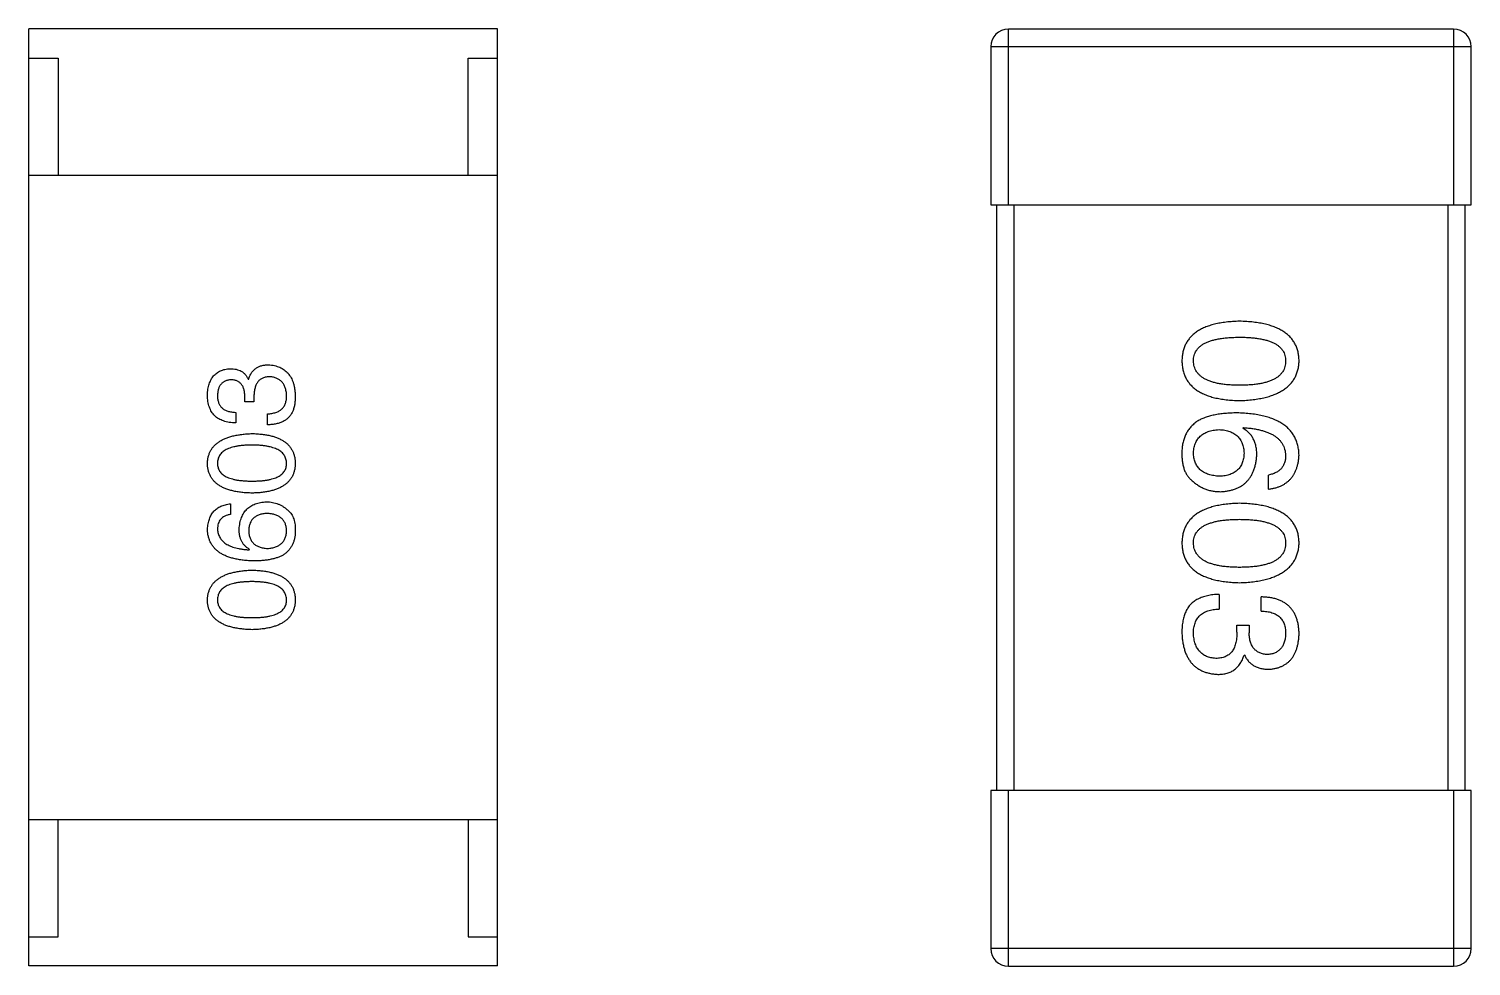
# Model space of a CAD drawing. Header units: millimetres. Extents: x 573 to 698, y 194 to 280.
# Drawn here: x 636.511 to 638.973, y 246.806 to 248.406 of the extents above; entities that cross this region are included whole.
import ezdxf

# ---------------------------------------------------------------- set-up
doc = ezdxf.new("R2010")
doc.units = ezdxf.units.MM
doc.header["$LTSCALE"] = 30.734
doc.layers.get('0').update_dxf_attribs({"linetype": 'CONTINUOUS'})

msp = doc.modelspace()

# ---------------------------------------------------------------- linework, layer by layer
at = {"color": 7, "linetype": 'Continuous'}
for p, q in [((636.5109, 246.8059), (636.5109, 248.4059)), ((637.3109, 248.4059), (636.5109, 248.4059)), ((637.3109, 246.8059), (637.3109, 248.4059)), ((638.183, 248.1056), (638.183, 248.4056)), ((638.943, 248.4056), (638.183, 248.4056)), ((638.943, 248.4056), (638.943, 248.1056)), ((636.5109, 248.3559), (636.5609, 248.3559)), ((636.5609, 248.3559), (636.5609, 248.1559)), ((637.2609, 248.1559), (637.2609, 248.3559)), ((637.2609, 248.3559), (637.3109, 248.3559)), ((638.153, 248.3756), (638.153, 248.1056)), ((638.153, 248.3756), (638.973, 248.3756)), ((638.973, 248.1056), (638.973, 248.3756)), ((636.5109, 248.1559), (637.3109, 248.1559)), ((638.153, 248.1056), (638.973, 248.1056)), ((638.163, 248.1056), (638.163, 247.1056)), ((638.193, 247.1056), (638.193, 248.1056)), ((638.933, 248.1056), (638.933, 247.1056)), ((638.963, 247.1056), (638.963, 248.1056)), ((636.8854, 247.8077), (636.8862, 247.8077)), ((636.8796, 247.7692), (636.8796, 247.779)), ((636.8952, 247.7692), (636.8796, 247.7692)), ((636.8952, 247.7782), (636.8952, 247.7692)), ((636.8641, 247.7511), (636.8641, 247.7331)), ((636.9182, 247.7298), (636.9182, 247.7487)), ((638.5831, 247.7239), (638.5842, 247.725)), ((638.6268, 247.6201), (638.6268, 247.6441)), ((636.855, 247.595), (636.855, 247.577)), ((636.887, 247.5164), (636.8878, 247.5172)), ((638.5426, 247.4404), (638.5426, 247.4152)), ((638.6148, 247.4119), (638.6148, 247.436)), ((638.5732, 247.3759), (638.5732, 247.3879)), ((638.5732, 247.3879), (638.594, 247.3879)), ((638.594, 247.3879), (638.594, 247.3748)), ((638.5863, 247.3365), (638.5853, 247.3365)), ((638.153, 247.1056), (638.153, 246.8356)), ((638.973, 247.1056), (638.153, 247.1056)), ((638.183, 246.8056), (638.183, 247.1056)), ((638.943, 247.1056), (638.943, 246.8056)), ((638.973, 246.8356), (638.973, 247.1056)), ((636.5109, 247.0559), (637.3109, 247.0559)), ((636.5609, 246.8559), (636.5609, 247.0559)), ((637.2609, 247.0559), (637.2609, 246.8559)), ((636.5109, 246.8559), (636.5609, 246.8559)), ((637.2609, 246.8559), (637.3109, 246.8559)), ((638.973, 246.8356), (638.153, 246.8356)), ((637.3109, 246.8059), (636.5109, 246.8059)), ((638.183, 246.8056), (638.943, 246.8056))]:
    msp.add_line(p, q, dxfattribs=at)
for centre, start, end in [((638.183, 248.3756), 90, 180), ((638.943, 248.3756), 0, 90), ((638.183, 246.8356), 180, 270), ((638.943, 246.8356), 270, 0)]:
    msp.add_arc(centre, 0.03, start, end, dxfattribs=at)
for points, knots in [([(638.5776, 247.9067), (638.5737, 247.9065), (638.566, 247.9063), (638.555, 247.9052), (638.5447, 247.9038), (638.5351, 247.9017), (638.5263, 247.8993), (638.5183, 247.8963), (638.5109, 247.8928), (638.5044, 247.8888), (638.4985, 247.8843), (638.4935, 247.8793), (638.4892, 247.8738), (638.4856, 247.8678), (638.4829, 247.8612), (638.4809, 247.8542), (638.4796, 247.8467), (638.4794, 247.8415), (638.4792, 247.8389)], [0, 0, 0, 0, 0.087693, 0.170223, 0.247496, 0.319826, 0.387768, 0.451403, 0.511459, 0.568358, 0.622671, 0.675251, 0.726739, 0.778422, 0.830759, 0.884394, 0.940865, 1, 1, 1, 1]), ([(638.6792, 247.8389), (638.6791, 247.8415), (638.6789, 247.8467), (638.6776, 247.8542), (638.6755, 247.8612), (638.6726, 247.8678), (638.669, 247.8738), (638.6645, 247.8793), (638.6593, 247.8843), (638.6532, 247.8888), (638.6465, 247.8928), (638.6389, 247.8963), (638.6306, 247.8993), (638.6215, 247.9017), (638.6116, 247.9038), (638.601, 247.9052), (638.5895, 247.9063), (638.5817, 247.9065), (638.5776, 247.9067)], [0, 0, 0, 0, 0.057911, 0.113262, 0.165956, 0.217443, 0.268511, 0.319665, 0.372, 0.426129, 0.483365, 0.543779, 0.607756, 0.676562, 0.749704, 0.827713, 0.911177, 1, 1, 1, 1]), ([(638.4989, 247.8389), (638.499, 247.8405), (638.4991, 247.8437), (638.5, 247.8484), (638.5015, 247.8527), (638.5038, 247.8567), (638.5066, 247.8603), (638.51, 247.8637), (638.514, 247.8667), (638.5187, 247.8694), (638.5239, 247.8717), (638.5298, 247.8738), (638.5363, 247.8755), (638.5433, 247.8769), (638.551, 247.878), (638.5593, 247.8787), (638.5683, 247.8793), (638.5744, 247.8793), (638.5776, 247.8793)], [0, 0, 0, 0, 0.049766, 0.097012, 0.143225, 0.188786, 0.235079, 0.282962, 0.333687, 0.387747, 0.445963, 0.508657, 0.576545, 0.649868, 0.72822, 0.812712, 0.903543, 1, 1, 1, 1]), ([(638.5776, 247.8793), (638.5808, 247.8793), (638.5869, 247.8793), (638.5959, 247.8788), (638.6042, 247.878), (638.6119, 247.8769), (638.6189, 247.8754), (638.6254, 247.8738), (638.6313, 247.8717), (638.6365, 247.8694), (638.6412, 247.8667), (638.6452, 247.8637), (638.6486, 247.8603), (638.6515, 247.8567), (638.6537, 247.8527), (638.6552, 247.8484), (638.6561, 247.8437), (638.6562, 247.8405), (638.6563, 247.8389)], [0, 0, 0, 0, 0.096452, 0.187278, 0.271765, 0.350519, 0.423437, 0.491321, 0.554011, 0.612224, 0.666281, 0.717003, 0.764884, 0.811423, 0.856783, 0.902993, 0.950236, 1, 1, 1, 1]), ([(638.4792, 247.8389), (638.4794, 247.8362), (638.4796, 247.8311), (638.4809, 247.8236), (638.4829, 247.8166), (638.4856, 247.81), (638.4892, 247.804), (638.4935, 247.7985), (638.4986, 247.7935), (638.5044, 247.789), (638.511, 247.785), (638.5183, 247.7815), (638.5263, 247.7785), (638.5351, 247.776), (638.5447, 247.774), (638.555, 247.7726), (638.566, 247.7715), (638.5737, 247.7713), (638.5776, 247.7711)], [0, 0, 0, 0, 0.059134, 0.115603, 0.169236, 0.221572, 0.273254, 0.32474, 0.377319, 0.431815, 0.488555, 0.548609, 0.612242, 0.680182, 0.75251, 0.829782, 0.91231, 1, 1, 1, 1]), ([(638.5776, 247.7974), (638.5745, 247.7974), (638.5684, 247.7975), (638.5596, 247.7979), (638.5514, 247.7987), (638.5438, 247.7999), (638.5367, 247.8013), (638.5303, 247.8031), (638.5244, 247.8052), (638.5192, 247.8076), (638.5145, 247.8104), (638.5105, 247.8135), (638.507, 247.8169), (638.5042, 247.8207), (638.5019, 247.8248), (638.5002, 247.8292), (638.4992, 247.8339), (638.499, 247.8372), (638.4989, 247.8389)], [0, 0, 0, 0, 0.094834, 0.184067, 0.267029, 0.344713, 0.417334, 0.484367, 0.546941, 0.604717, 0.65953, 0.710539, 0.759381, 0.806382, 0.853027, 0.900623, 0.949121, 1, 1, 1, 1]), ([(638.5776, 247.7711), (638.5816, 247.7713), (638.5894, 247.7717), (638.6007, 247.7728), (638.6113, 247.7744), (638.6211, 247.7764), (638.6301, 247.779), (638.6384, 247.782), (638.6459, 247.7855), (638.6527, 247.7895), (638.6587, 247.794), (638.664, 247.799), (638.6685, 247.8045), (638.6722, 247.8104), (638.6751, 247.8169), (638.6773, 247.8238), (638.6788, 247.8312), (638.6791, 247.8363), (638.6792, 247.8389)], [0, 0, 0, 0, 0.088475, 0.171606, 0.249595, 0.322626, 0.391327, 0.455765, 0.516374, 0.573675, 0.628522, 0.681161, 0.732559, 0.783563, 0.83504, 0.887639, 0.942585, 1, 1, 1, 1]), ([(638.6563, 247.8389), (638.6562, 247.8372), (638.6561, 247.8339), (638.6552, 247.8292), (638.6537, 247.8248), (638.6515, 247.8206), (638.6486, 247.8169), (638.6453, 247.8134), (638.6412, 247.8104), (638.6366, 247.8076), (638.6313, 247.8052), (638.6254, 247.8031), (638.619, 247.8013), (638.6119, 247.7999), (638.6042, 247.7987), (638.5959, 247.7979), (638.5869, 247.7975), (638.5808, 247.7974), (638.5776, 247.7974)], [0, 0, 0, 0, 0.050604, 0.098688, 0.145699, 0.191791, 0.238625, 0.286717, 0.337546, 0.391814, 0.449755, 0.512106, 0.579685, 0.652048, 0.730262, 0.814146, 0.904281, 1, 1, 1, 1]), ([(636.8157, 247.7807), (636.8158, 247.7824), (636.816, 247.7857), (636.8166, 247.7906), (636.8175, 247.7952), (636.8187, 247.7994), (636.8201, 247.8033), (636.8218, 247.807), (636.8238, 247.8103), (636.8261, 247.8133), (636.8286, 247.816), (636.8315, 247.8183), (636.8346, 247.8203), (636.838, 247.8221), (636.8417, 247.8235), (636.8456, 247.8246), (636.8498, 247.8254), (636.8527, 247.8256), (636.8542, 247.8257)], [0, 0, 0, 0, 0.077845, 0.151584, 0.221397, 0.287366, 0.350104, 0.410398, 0.467998, 0.524388, 0.579979, 0.635152, 0.690917, 0.747936, 0.806661, 0.867861, 0.932479, 1, 1, 1, 1]), ([(636.8542, 247.8257), (636.8561, 247.8257), (636.8596, 247.8256), (636.8647, 247.8247), (636.8693, 247.8233), (636.8735, 247.8214), (636.8772, 247.8188), (636.8805, 247.8157), (636.8833, 247.8119), (636.8847, 247.8091), (636.8854, 247.8077)], [0, 0, 0, 0, 0.143686, 0.277942, 0.40333, 0.521785, 0.638573, 0.755208, 0.874773, 1, 1, 1, 1]), ([(636.8862, 247.8077), (636.8865, 247.8087), (636.8872, 247.8106), (636.8883, 247.8135), (636.8896, 247.816), (636.891, 247.8185), (636.8926, 247.8207), (636.8943, 247.8227), (636.8962, 247.8246), (636.8982, 247.8262), (636.9004, 247.8276), (636.9028, 247.8289), (636.9053, 247.8299), (636.9079, 247.8308), (636.9107, 247.8315), (636.9136, 247.8319), (636.9166, 247.8323), (636.9187, 247.8323), (636.9198, 247.8323)], [0, 0, 0, 0, 0.069445, 0.136039, 0.200011, 0.261745, 0.322328, 0.381403, 0.438864, 0.496655, 0.554398, 0.612391, 0.672266, 0.733005, 0.79604, 0.861293, 0.928785, 1, 1, 1, 1]), ([(636.9223, 247.8118), (636.9212, 247.8118), (636.919, 247.8117), (636.916, 247.8113), (636.9131, 247.8107), (636.9104, 247.8098), (636.908, 247.8086), (636.9058, 247.8071), (636.9037, 247.8054), (636.9019, 247.8034), (636.9003, 247.8012), (636.8989, 247.7987), (636.8978, 247.7959), (636.8969, 247.7928), (636.8961, 247.7895), (636.8956, 247.786), (636.8952, 247.7822), (636.8952, 247.7796), (636.8952, 247.7782)], [0, 0, 0, 0, 0.066518, 0.129194, 0.188613, 0.245254, 0.300032, 0.353805, 0.407079, 0.461108, 0.516272, 0.574141, 0.634837, 0.699275, 0.767504, 0.840272, 0.917505, 1, 1, 1, 1]), ([(636.9198, 247.8323), (636.9216, 247.8322), (636.9251, 247.8319), (636.9301, 247.831), (636.9349, 247.8298), (636.9392, 247.8281), (636.9433, 247.8261), (636.947, 247.8237), (636.9504, 247.8209), (636.9535, 247.8178), (636.9562, 247.8142), (636.9586, 247.8103), (636.9606, 247.806), (636.9623, 247.8013), (636.9637, 247.7963), (636.9647, 247.7909), (636.9654, 247.7851), (636.9656, 247.7811), (636.9657, 247.779)], [0, 0, 0, 0, 0.068236, 0.132937, 0.194125, 0.253174, 0.310181, 0.365986, 0.421096, 0.476216, 0.532352, 0.590232, 0.649824, 0.71274, 0.778406, 0.848058, 0.921922, 1, 1, 1, 1]), ([(636.9509, 247.7798), (636.9509, 247.7811), (636.9507, 247.7835), (636.9502, 247.7869), (636.9495, 247.7901), (636.9486, 247.7932), (636.9475, 247.796), (636.9462, 247.7985), (636.9447, 247.8009), (636.943, 247.803), (636.9411, 247.8049), (636.939, 247.8066), (636.9367, 247.808), (636.9342, 247.8092), (636.9315, 247.8103), (636.9286, 247.811), (636.9255, 247.8116), (636.9234, 247.8117), (636.9223, 247.8118)], [0, 0, 0, 0, 0.076694, 0.149502, 0.218019, 0.283183, 0.345589, 0.405199, 0.462852, 0.519478, 0.575313, 0.630559, 0.687006, 0.744638, 0.804006, 0.866059, 0.931486, 1, 1, 1, 1]), ([(636.8559, 247.8069), (636.855, 247.8068), (636.8532, 247.8066), (636.8507, 247.8061), (636.8483, 247.8055), (636.8461, 247.8046), (636.8441, 247.8036), (636.8423, 247.8023), (636.8405, 247.8009), (636.839, 247.7993), (636.8377, 247.7975), (636.8365, 247.7956), (636.8354, 247.7934), (636.8346, 247.791), (636.8339, 247.7885), (636.8334, 247.7858), (636.833, 247.7829), (636.833, 247.7809), (636.8329, 247.7798)], [0, 0, 0, 0, 0.067655, 0.132224, 0.194132, 0.253145, 0.309858, 0.366002, 0.421361, 0.47702, 0.532632, 0.590536, 0.65067, 0.713258, 0.779588, 0.848803, 0.921949, 1, 1, 1, 1]), ([(636.8796, 247.779), (636.8796, 247.7801), (636.8795, 247.7822), (636.8791, 247.7853), (636.8786, 247.7882), (636.8779, 247.7909), (636.877, 247.7934), (636.876, 247.7956), (636.8747, 247.7977), (636.8733, 247.7995), (636.8717, 247.8012), (636.87, 247.8026), (636.868, 247.8039), (636.8659, 247.8049), (636.8637, 247.8057), (636.8612, 247.8063), (636.8586, 247.8067), (636.8568, 247.8068), (636.8559, 247.8069)], [0, 0, 0, 0, 0.079415, 0.154091, 0.22508, 0.29186, 0.355026, 0.415127, 0.472418, 0.528511, 0.583551, 0.638361, 0.693547, 0.750023, 0.807857, 0.868401, 0.932259, 1, 1, 1, 1]), ([(636.8641, 247.7331), (636.8621, 247.7332), (636.8584, 247.7333), (636.853, 247.7339), (636.848, 247.7349), (636.8433, 247.7363), (636.8389, 247.738), (636.835, 247.7401), (636.8314, 247.7425), (636.8281, 247.7454), (636.8253, 247.7485), (636.8228, 247.7521), (636.8207, 247.7559), (636.819, 247.7602), (636.8175, 247.7648), (636.8166, 247.7698), (636.8159, 247.7751), (636.8158, 247.7788), (636.8157, 247.7807)], [0, 0, 0, 0, 0.074804, 0.144899, 0.211458, 0.274554, 0.334363, 0.392059, 0.448123, 0.503024, 0.558154, 0.613471, 0.670844, 0.729926, 0.792003, 0.857405, 0.926768, 1, 1, 1, 1]), ([(636.8329, 247.7798), (636.8329, 247.7787), (636.833, 247.7765), (636.8333, 247.7733), (636.8339, 247.7704), (636.8348, 247.7676), (636.8359, 247.7651), (636.8372, 247.7627), (636.8388, 247.7606), (636.8407, 247.7587), (636.8428, 247.757), (636.8451, 247.7555), (636.8477, 247.7542), (636.8505, 247.7532), (636.8535, 247.7523), (636.8568, 247.7518), (636.8604, 247.7513), (636.8628, 247.7512), (636.8641, 247.7511)], [0, 0, 0, 0, 0.069877, 0.136363, 0.198671, 0.257968, 0.315462, 0.370709, 0.425568, 0.479847, 0.535753, 0.592303, 0.651386, 0.713311, 0.778642, 0.84836, 0.921866, 1, 1, 1, 1]), ([(636.9182, 247.7487), (636.9195, 247.7487), (636.9221, 247.7488), (636.9258, 247.7493), (636.9292, 247.75), (636.9325, 247.7509), (636.9354, 247.752), (636.9381, 247.7534), (636.9406, 247.755), (636.9428, 247.7568), (636.9447, 247.7589), (636.9464, 247.7612), (636.9478, 247.7638), (636.9489, 247.7666), (636.9499, 247.7695), (636.9505, 247.7728), (636.9509, 247.7762), (636.9509, 247.7786), (636.9509, 247.7798)], [0, 0, 0, 0, 0.07723, 0.149593, 0.217944, 0.282232, 0.34411, 0.402297, 0.458791, 0.513966, 0.568538, 0.623291, 0.679957, 0.737243, 0.798142, 0.86118, 0.928728, 1, 1, 1, 1]), ([(636.9657, 247.779), (636.9657, 247.7776), (636.9656, 247.7749), (636.9654, 247.7709), (636.965, 247.7672), (636.9645, 247.7637), (636.9638, 247.7604), (636.963, 247.7574), (636.962, 247.7546), (636.9612, 247.7528), (636.9608, 247.752)], [0, 0, 0, 0, 0.15115, 0.29371, 0.429149, 0.55661, 0.677302, 0.791017, 0.898045, 1, 1, 1, 1]), ([(636.9608, 247.752), (636.9604, 247.7511), (636.9595, 247.7494), (636.958, 247.747), (636.9563, 247.7447), (636.9545, 247.7426), (636.9524, 247.7406), (636.9502, 247.7388), (636.9478, 247.7372), (636.9452, 247.7357), (636.9424, 247.7344), (636.9395, 247.7333), (636.9364, 247.7323), (636.9331, 247.7315), (636.9296, 247.7308), (636.9259, 247.7303), (636.9221, 247.73), (636.9195, 247.7299), (636.9182, 247.7298)], [0, 0, 0, 0, 0.056906, 0.113264, 0.168825, 0.223843, 0.279195, 0.335267, 0.392098, 0.450414, 0.51054, 0.572219, 0.636652, 0.703156, 0.773102, 0.845505, 0.921063, 1, 1, 1, 1]), ([(638.5732, 247.7501), (638.5697, 247.7501), (638.5628, 247.75), (638.5528, 247.7493), (638.5434, 247.7483), (638.5346, 247.7467), (638.5264, 247.7447), (638.5188, 247.7423), (638.5118, 247.7394), (638.5076, 247.7371), (638.5055, 247.7359)], [0, 0, 0, 0, 0.151498, 0.29521, 0.430242, 0.557137, 0.677306, 0.790845, 0.898111, 1, 1, 1, 1]), ([(638.6792, 247.678), (638.6791, 247.6808), (638.6787, 247.6863), (638.6773, 247.6944), (638.675, 247.7018), (638.6719, 247.7088), (638.6681, 247.7152), (638.6634, 247.7211), (638.6579, 247.7264), (638.6516, 247.7312), (638.6446, 247.7354), (638.6367, 247.7391), (638.6281, 247.7423), (638.6186, 247.7449), (638.6084, 247.7471), (638.5974, 247.7486), (638.5856, 247.7498), (638.5774, 247.75), (638.5732, 247.7501)], [0, 0, 0, 0, 0.058957, 0.115262, 0.16907, 0.221312, 0.273147, 0.324961, 0.377649, 0.432026, 0.488925, 0.549039, 0.612912, 0.680653, 0.753056, 0.830314, 0.912483, 1, 1, 1, 1]), ([(636.8157, 247.6641), (636.8158, 247.666), (636.8161, 247.6699), (636.8171, 247.6754), (636.8188, 247.6806), (636.821, 247.6854), (636.8238, 247.6899), (636.8271, 247.694), (636.8311, 247.6977), (636.8356, 247.7011), (636.8407, 247.7041), (636.8463, 247.7067), (636.8525, 247.709), (636.8593, 247.7109), (636.8667, 247.7124), (636.8746, 247.7137), (636.8831, 247.7145), (636.8889, 247.7148), (636.8919, 247.7149)], [0, 0, 0, 0, 0.057415, 0.112361, 0.16496, 0.216437, 0.267441, 0.318839, 0.371478, 0.426325, 0.483626, 0.544235, 0.608673, 0.677374, 0.750405, 0.828394, 0.911525, 1, 1, 1, 1]), ([(636.8919, 247.7149), (636.8949, 247.7148), (636.9006, 247.7146), (636.9089, 247.7138), (636.9166, 247.7127), (636.9238, 247.7112), (636.9304, 247.7094), (636.9364, 247.7071), (636.9419, 247.7045), (636.9468, 247.7015), (636.9512, 247.6981), (636.955, 247.6944), (636.9582, 247.6902), (636.9609, 247.6857), (636.963, 247.6808), (636.9645, 247.6756), (636.9654, 247.67), (636.9656, 247.6661), (636.9657, 247.6641)], [0, 0, 0, 0, 0.08769, 0.170218, 0.24749, 0.319818, 0.387758, 0.451391, 0.511445, 0.568185, 0.622681, 0.67526, 0.726746, 0.778428, 0.830764, 0.884397, 0.940866, 1, 1, 1, 1]), ([(638.5055, 247.7359), (638.5035, 247.7344), (638.4995, 247.7315), (638.4943, 247.7263), (638.4899, 247.7206), (638.4862, 247.7144), (638.4833, 247.7076), (638.4812, 247.7004), (638.4797, 247.6927), (638.4794, 247.6873), (638.4792, 247.6846)], [0, 0, 0, 0, 0.125033, 0.246266, 0.36603, 0.485265, 0.606781, 0.732144, 0.862551, 1, 1, 1, 1]), ([(638.4989, 247.6802), (638.499, 247.6818), (638.4991, 247.6849), (638.4998, 247.6894), (638.5007, 247.6936), (638.502, 247.6975), (638.5036, 247.7012), (638.5055, 247.7045), (638.5077, 247.7076), (638.5104, 247.7103), (638.5133, 247.7128), (638.5165, 247.7149), (638.5201, 247.7168), (638.524, 247.7184), (638.5282, 247.7196), (638.5327, 247.7206), (638.5375, 247.7214), (638.5409, 247.7216), (638.5426, 247.7217)], [0, 0, 0, 0, 0.070403, 0.137196, 0.200053, 0.260887, 0.31876, 0.37535, 0.430743, 0.485927, 0.541678, 0.598832, 0.657726, 0.719441, 0.783504, 0.851852, 0.923533, 1, 1, 1, 1]), ([(638.5426, 247.7217), (638.5443, 247.7216), (638.5476, 247.7214), (638.5523, 247.7207), (638.5567, 247.7197), (638.5608, 247.7184), (638.5646, 247.7169), (638.5681, 247.7151), (638.5713, 247.713), (638.5741, 247.7105), (638.5766, 247.7079), (638.5788, 247.7049), (638.5807, 247.7017), (638.5822, 247.6981), (638.5835, 247.6943), (638.5844, 247.6902), (638.5851, 247.6858), (638.5852, 247.6828), (638.5853, 247.6813)], [0, 0, 0, 0, 0.076072, 0.148369, 0.216753, 0.281358, 0.342792, 0.401604, 0.458929, 0.514444, 0.569818, 0.625343, 0.681554, 0.739608, 0.800134, 0.863477, 0.929547, 1, 1, 1, 1]), ([(638.6071, 247.678), (638.607, 247.6806), (638.6069, 247.6857), (638.6058, 247.6931), (638.6039, 247.6998), (638.6013, 247.7059), (638.5979, 247.7114), (638.5937, 247.7163), (638.5887, 247.7205), (638.585, 247.7228), (638.5831, 247.7239)], [0, 0, 0, 0, 0.144617, 0.279572, 0.40596, 0.526097, 0.64389, 0.760003, 0.877724, 1, 1, 1, 1]), ([(638.5842, 247.725), (638.587, 247.7248), (638.5925, 247.7244), (638.6004, 247.7234), (638.6079, 247.7221), (638.6148, 247.7205), (638.6212, 247.7186), (638.627, 247.7164), (638.6324, 247.714), (638.6372, 247.7112), (638.6414, 247.7081), (638.6452, 247.7047), (638.6484, 247.701), (638.651, 247.6969), (638.6532, 247.6927), (638.6547, 247.688), (638.6559, 247.6831), (638.6562, 247.6797), (638.6563, 247.678)], [0, 0, 0, 0, 0.089218, 0.173709, 0.252753, 0.326963, 0.397099, 0.462534, 0.524018, 0.582178, 0.637235, 0.689955, 0.741228, 0.791618, 0.841661, 0.892925, 0.945259, 1, 1, 1, 1]), ([(636.8919, 247.6952), (636.8896, 247.6952), (636.8849, 247.6952), (636.8782, 247.6948), (636.872, 247.6942), (636.8662, 247.6934), (636.8609, 247.6923), (636.8561, 247.691), (636.8517, 247.6894), (636.8477, 247.6876), (636.8442, 247.6855), (636.8412, 247.6832), (636.8386, 247.6806), (636.8365, 247.6778), (636.8349, 247.6747), (636.8337, 247.6714), (636.8331, 247.6678), (636.833, 247.6653), (636.8329, 247.6641)], [0, 0, 0, 0, 0.095719, 0.185854, 0.269738, 0.347952, 0.420315, 0.487894, 0.550245, 0.608186, 0.662454, 0.713283, 0.761375, 0.808209, 0.854301, 0.901312, 0.949396, 1, 1, 1, 1]), ([(636.9509, 247.6641), (636.9509, 247.6653), (636.9507, 247.6678), (636.9499, 247.6714), (636.9487, 247.6747), (636.947, 247.6778), (636.9449, 247.6806), (636.9423, 247.6831), (636.9392, 247.6855), (636.9357, 247.6876), (636.9318, 247.6894), (636.9274, 247.6909), (636.9226, 247.6923), (636.9173, 247.6934), (636.9116, 247.6942), (636.9054, 247.6948), (636.8988, 247.6952), (636.8943, 247.6952), (636.8919, 247.6952)], [0, 0, 0, 0, 0.050879, 0.099377, 0.146973, 0.193618, 0.240619, 0.289461, 0.34047, 0.395283, 0.453059, 0.515633, 0.582666, 0.655287, 0.732971, 0.815933, 0.905166, 1, 1, 1, 1]), ([(636.8919, 247.6133), (636.8889, 247.6134), (636.883, 247.6136), (636.8744, 247.6143), (636.8664, 247.6154), (636.859, 247.6169), (636.8522, 247.6188), (636.846, 247.6211), (636.8403, 247.6236), (636.8352, 247.6267), (636.8307, 247.63), (636.8268, 247.6338), (636.8234, 247.6379), (636.8207, 247.6424), (636.8185, 247.6473), (636.8169, 247.6526), (636.816, 247.6582), (636.8158, 247.6621), (636.8157, 247.6641)], [0, 0, 0, 0, 0.088823, 0.172287, 0.250296, 0.323438, 0.392244, 0.456221, 0.516635, 0.573871, 0.628, 0.680335, 0.731489, 0.782557, 0.834044, 0.886738, 0.942089, 1, 1, 1, 1]), ([(636.8329, 247.6641), (636.833, 247.6629), (636.8331, 247.6605), (636.8337, 247.657), (636.8349, 247.6537), (636.8365, 247.6507), (636.8386, 247.648), (636.8412, 247.6455), (636.8442, 247.6432), (636.8477, 247.6412), (636.8517, 247.6394), (636.8561, 247.6379), (636.8609, 247.6367), (636.8662, 247.6355), (636.872, 247.6348), (636.8782, 247.6342), (636.8849, 247.6338), (636.8896, 247.6338), (636.8919, 247.6338)], [0, 0, 0, 0, 0.049764, 0.097007, 0.143217, 0.188577, 0.235116, 0.282997, 0.333719, 0.387776, 0.445989, 0.508679, 0.576563, 0.649481, 0.728235, 0.812722, 0.903548, 1, 1, 1, 1]), ([(636.8919, 247.6338), (636.8943, 247.6338), (636.8989, 247.6338), (636.9056, 247.6342), (636.9119, 247.6347), (636.9176, 247.6355), (636.9229, 247.6367), (636.9278, 247.6379), (636.9322, 247.6394), (636.9361, 247.6412), (636.9396, 247.6432), (636.9427, 247.6455), (636.9452, 247.648), (636.9473, 247.6508), (636.949, 247.6537), (636.9501, 247.657), (636.9508, 247.6605), (636.9509, 247.6629), (636.9509, 247.6641)], [0, 0, 0, 0, 0.096457, 0.187288, 0.27178, 0.350132, 0.423455, 0.491343, 0.554037, 0.612253, 0.666313, 0.717038, 0.764921, 0.811214, 0.856775, 0.902988, 0.950234, 1, 1, 1, 1]), ([(636.9657, 247.6641), (636.9656, 247.6621), (636.9654, 247.6582), (636.9645, 247.6526), (636.963, 247.6473), (636.9609, 247.6424), (636.9582, 247.6379), (636.955, 247.6338), (636.9512, 247.63), (636.9468, 247.6267), (636.9419, 247.6236), (636.9364, 247.6211), (636.9304, 247.6188), (636.9238, 247.6169), (636.9166, 247.6154), (636.9089, 247.6143), (636.9006, 247.6136), (636.8949, 247.6134), (636.8919, 247.6133)], [0, 0, 0, 0, 0.059135, 0.115606, 0.169241, 0.221578, 0.273261, 0.324749, 0.377329, 0.431642, 0.488541, 0.548597, 0.612232, 0.680174, 0.752504, 0.829777, 0.912307, 1, 1, 1, 1]), ([(638.4792, 247.6846), (638.4792, 247.6817), (638.4791, 247.6763), (638.4797, 247.6685), (638.4809, 247.6614), (638.4826, 247.6549), (638.485, 247.649), (638.4879, 247.6438), (638.4914, 247.6391), (638.4942, 247.6366), (638.4956, 247.6354)], [0, 0, 0, 0, 0.156782, 0.301945, 0.436395, 0.561474, 0.678489, 0.78853, 0.894967, 1, 1, 1, 1]), ([(638.5437, 247.6419), (638.542, 247.642), (638.5386, 247.6423), (638.5338, 247.643), (638.5292, 247.6439), (638.525, 247.6451), (638.5211, 247.6465), (638.5175, 247.6483), (638.5142, 247.6502), (638.5112, 247.6525), (638.5085, 247.6551), (638.5062, 247.6579), (638.5042, 247.6609), (638.5024, 247.6643), (638.5011, 247.6679), (638.5, 247.6717), (638.4993, 247.6759), (638.499, 247.6787), (638.4989, 247.6802)], [0, 0, 0, 0, 0.078863, 0.153308, 0.223539, 0.289857, 0.35341, 0.413572, 0.471721, 0.528235, 0.584279, 0.638781, 0.69466, 0.751251, 0.809198, 0.869697, 0.933318, 1, 1, 1, 1]), ([(638.5853, 247.6813), (638.5852, 247.6798), (638.5851, 247.6768), (638.5844, 247.6726), (638.5836, 247.6686), (638.5823, 247.6649), (638.5808, 247.6615), (638.579, 247.6583), (638.5768, 247.6554), (638.5744, 247.6528), (638.5716, 247.6505), (638.5685, 247.6484), (638.5651, 247.6466), (638.5614, 247.6451), (638.5574, 247.6439), (638.5531, 247.6429), (638.5485, 247.6423), (638.5454, 247.642), (638.5437, 247.6419)], [0, 0, 0, 0, 0.069884, 0.136529, 0.199638, 0.259844, 0.317774, 0.374356, 0.430026, 0.485148, 0.5409, 0.597889, 0.657472, 0.718614, 0.783613, 0.85129, 0.923712, 1, 1, 1, 1]), ([(638.5448, 247.6157), (638.5472, 247.6158), (638.5517, 247.6161), (638.5584, 247.6171), (638.5646, 247.6185), (638.5704, 247.6203), (638.5758, 247.6226), (638.5807, 247.6254), (638.5853, 247.6286), (638.5894, 247.6323), (638.5931, 247.6365), (638.5964, 247.641), (638.5992, 247.6461), (638.6017, 247.6516), (638.6037, 247.6576), (638.6053, 247.664), (638.6065, 247.6708), (638.6069, 247.6756), (638.6071, 247.678)], [0, 0, 0, 0, 0.071527, 0.139094, 0.20346, 0.264939, 0.323904, 0.381383, 0.437591, 0.493343, 0.549401, 0.606085, 0.664838, 0.725424, 0.788712, 0.855452, 0.925772, 1, 1, 1, 1]), ([(638.6563, 247.678), (638.6562, 247.6757), (638.6561, 247.6714), (638.6546, 247.6653), (638.6523, 247.6599), (638.6491, 247.6552), (638.6448, 247.6512), (638.6396, 247.6481), (638.6335, 247.6456), (638.6291, 247.6446), (638.6268, 247.6441)], [0, 0, 0, 0, 0.136586, 0.261496, 0.378089, 0.490612, 0.605522, 0.725767, 0.8561, 1, 1, 1, 1]), ([(638.6268, 247.6201), (638.6288, 247.6203), (638.6327, 247.6208), (638.6383, 247.6221), (638.6436, 247.6236), (638.6485, 247.6256), (638.6531, 247.628), (638.6572, 247.6307), (638.6611, 247.6338), (638.6646, 247.6372), (638.6677, 247.6411), (638.6704, 247.6452), (638.6728, 247.6498), (638.6748, 247.6548), (638.6765, 247.66), (638.6778, 247.6657), (638.6787, 247.6717), (638.6791, 247.6759), (638.6792, 247.678)], [0, 0, 0, 0, 0.06947, 0.136096, 0.199592, 0.260665, 0.319672, 0.377156, 0.433415, 0.489984, 0.546535, 0.604276, 0.663499, 0.725182, 0.788953, 0.855683, 0.926216, 1, 1, 1, 1]), ([(638.4956, 247.6354), (638.4974, 247.6338), (638.5008, 247.6307), (638.5064, 247.6267), (638.5122, 247.6233), (638.5183, 247.6205), (638.5246, 247.6183), (638.5311, 247.6168), (638.5379, 247.6159), (638.5425, 247.6158), (638.5448, 247.6157)], [0, 0, 0, 0, 0.129393, 0.255335, 0.378531, 0.500878, 0.622934, 0.746191, 0.87096, 1, 1, 1, 1]), ([(636.8157, 247.5516), (636.8158, 247.5532), (636.8161, 247.5563), (636.8168, 247.5608), (636.8178, 247.5651), (636.819, 247.569), (636.8205, 247.5727), (636.8223, 247.5762), (636.8244, 247.5793), (636.8267, 247.5822), (636.8293, 247.5848), (636.8322, 247.5871), (636.8353, 247.5891), (636.8388, 247.5909), (636.8424, 247.5924), (636.8464, 247.5935), (636.8506, 247.5945), (636.8536, 247.5949), (636.855, 247.595)], [0, 0, 0, 0, 0.073784, 0.144317, 0.211047, 0.274818, 0.336501, 0.395724, 0.453465, 0.510016, 0.566585, 0.622844, 0.680328, 0.739335, 0.800408, 0.863904, 0.93053, 1, 1, 1, 1]), ([(636.8698, 247.5516), (636.87, 247.5534), (636.8703, 247.557), (636.8712, 247.5621), (636.8723, 247.5669), (636.8739, 247.5714), (636.8757, 247.5755), (636.8778, 247.5793), (636.8803, 247.5828), (636.8831, 247.5859), (636.8861, 247.5887), (636.8896, 247.591), (636.8933, 247.5932), (636.8973, 247.5949), (636.9017, 247.5962), (636.9064, 247.5973), (636.9113, 247.5981), (636.9148, 247.5982), (636.9165, 247.5983)], [0, 0, 0, 0, 0.074228, 0.144548, 0.211288, 0.274576, 0.335162, 0.393915, 0.450599, 0.506657, 0.562409, 0.618617, 0.676096, 0.735061, 0.79654, 0.860906, 0.928473, 1, 1, 1, 1]), ([(636.9165, 247.5983), (636.9183, 247.5983), (636.9217, 247.5982), (636.9268, 247.5975), (636.9317, 247.5963), (636.9364, 247.5947), (636.941, 247.5926), (636.9453, 247.5901), (636.9495, 247.5871), (636.9521, 247.5847), (636.9534, 247.5836)], [0, 0, 0, 0, 0.12904, 0.253809, 0.377066, 0.499122, 0.621469, 0.744665, 0.870607, 1, 1, 1, 1]), ([(638.5776, 247.5958), (638.5737, 247.5957), (638.566, 247.5954), (638.555, 247.5944), (638.5447, 247.5929), (638.5351, 247.5909), (638.5263, 247.5884), (638.5183, 247.5854), (638.5109, 247.5819), (638.5044, 247.5779), (638.4985, 247.5735), (638.4935, 247.5684), (638.4892, 247.5629), (638.4856, 247.5569), (638.4829, 247.5504), (638.4809, 247.5434), (638.4796, 247.5359), (638.4794, 247.5307), (638.4792, 247.528)], [0, 0, 0, 0, 0.087693, 0.170223, 0.247496, 0.319826, 0.387768, 0.451403, 0.511459, 0.568358, 0.622671, 0.675251, 0.726739, 0.778422, 0.830759, 0.884394, 0.940865, 1, 1, 1, 1]), ([(638.6792, 247.528), (638.6791, 247.5307), (638.6789, 247.5359), (638.6776, 247.5434), (638.6755, 247.5504), (638.6726, 247.5569), (638.669, 247.5629), (638.6645, 247.5684), (638.6593, 247.5735), (638.6532, 247.5779), (638.6465, 247.5819), (638.6389, 247.5854), (638.6306, 247.5884), (638.6215, 247.5909), (638.6116, 247.5929), (638.601, 247.5944), (638.5895, 247.5954), (638.5817, 247.5957), (638.5776, 247.5958)], [0, 0, 0, 0, 0.057911, 0.113262, 0.165956, 0.217443, 0.268511, 0.319665, 0.372, 0.426129, 0.483365, 0.543779, 0.607756, 0.676562, 0.749704, 0.827713, 0.911177, 1, 1, 1, 1]), ([(636.855, 247.577), (636.8533, 247.5766), (636.85, 247.5759), (636.8454, 247.5741), (636.8415, 247.5717), (636.8383, 247.5687), (636.8359, 247.5652), (636.8342, 247.5611), (636.8331, 247.5565), (636.833, 247.5533), (636.8329, 247.5516)], [0, 0, 0, 0, 0.1439, 0.274233, 0.394478, 0.509388, 0.621911, 0.738504, 0.863414, 1, 1, 1, 1]), ([(636.9173, 247.5787), (636.9161, 247.5786), (636.9137, 247.5784), (636.9103, 247.5779), (636.9071, 247.5771), (636.9041, 247.5763), (636.9013, 247.5751), (636.8987, 247.5738), (636.8964, 247.5722), (636.8944, 247.5705), (636.8925, 247.5685), (636.8909, 247.5664), (636.8895, 247.564), (636.8884, 247.5614), (636.8875, 247.5586), (636.8868, 247.5557), (636.8863, 247.5525), (636.8862, 247.5503), (636.8862, 247.5491)], [0, 0, 0, 0, 0.076288, 0.14871, 0.216387, 0.281386, 0.342528, 0.402111, 0.4591, 0.514852, 0.569974, 0.625644, 0.682226, 0.740156, 0.800362, 0.863471, 0.930116, 1, 1, 1, 1]), ([(636.9509, 247.55), (636.9509, 247.5511), (636.9507, 247.5532), (636.9501, 247.5563), (636.9493, 247.5592), (636.9483, 247.5619), (636.947, 247.5644), (636.9455, 247.5667), (636.9437, 247.5688), (636.9417, 247.5707), (636.9395, 247.5724), (636.937, 247.5739), (636.9343, 247.5752), (636.9314, 247.5763), (636.9282, 247.5772), (636.9248, 247.5779), (636.9212, 247.5784), (636.9186, 247.5786), (636.9173, 247.5787)], [0, 0, 0, 0, 0.066682, 0.130303, 0.190802, 0.248749, 0.30534, 0.361219, 0.415721, 0.471765, 0.528279, 0.586428, 0.64659, 0.710143, 0.776461, 0.846692, 0.921137, 1, 1, 1, 1]), ([(636.9534, 247.5836), (636.9545, 247.5826), (636.9566, 247.5807), (636.9592, 247.5773), (636.9614, 247.5734), (636.9631, 247.569), (636.9645, 247.5641), (636.9653, 247.5587), (636.9658, 247.5528), (636.9657, 247.5488), (636.9657, 247.5467)], [0, 0, 0, 0, 0.105033, 0.21147, 0.321511, 0.438526, 0.563605, 0.698055, 0.843218, 1, 1, 1, 1]), ([(638.4989, 247.528), (638.499, 247.5297), (638.4991, 247.5329), (638.5, 247.5375), (638.5015, 247.5418), (638.5038, 247.5458), (638.5066, 247.5495), (638.51, 247.5528), (638.514, 247.5558), (638.5187, 247.5585), (638.5239, 247.5609), (638.5298, 247.5629), (638.5363, 247.5646), (638.5433, 247.5661), (638.551, 247.5671), (638.5593, 247.5679), (638.5683, 247.5684), (638.5744, 247.5684), (638.5776, 247.5685)], [0, 0, 0, 0, 0.049766, 0.097012, 0.143225, 0.188786, 0.235079, 0.282962, 0.333687, 0.387747, 0.445963, 0.508657, 0.576545, 0.649868, 0.72822, 0.812712, 0.903543, 1, 1, 1, 1]), ([(638.5776, 247.5685), (638.5808, 247.5684), (638.5869, 247.5684), (638.5959, 247.5679), (638.6042, 247.5671), (638.6119, 247.5661), (638.6189, 247.5646), (638.6254, 247.5629), (638.6313, 247.5609), (638.6365, 247.5585), (638.6412, 247.5558), (638.6452, 247.5528), (638.6486, 247.5495), (638.6515, 247.5458), (638.6537, 247.5418), (638.6552, 247.5375), (638.6561, 247.5329), (638.6562, 247.5297), (638.6563, 247.528)], [0, 0, 0, 0, 0.096452, 0.187278, 0.271765, 0.350519, 0.423437, 0.491321, 0.554011, 0.612224, 0.666281, 0.717003, 0.764884, 0.811423, 0.856783, 0.902993, 0.950236, 1, 1, 1, 1]), ([(636.8952, 247.4975), (636.8921, 247.4976), (636.886, 247.4978), (636.8771, 247.4986), (636.8688, 247.4998), (636.8612, 247.5014), (636.8541, 247.5033), (636.8476, 247.5057), (636.8417, 247.5085), (636.8364, 247.5117), (636.8317, 247.5153), (636.8276, 247.5193), (636.8241, 247.5237), (636.8212, 247.5285), (636.8189, 247.5337), (636.8172, 247.5393), (636.8161, 247.5453), (636.8158, 247.5495), (636.8157, 247.5516)], [0, 0, 0, 0, 0.087517, 0.169686, 0.246944, 0.319347, 0.387088, 0.450961, 0.511075, 0.567974, 0.622351, 0.675039, 0.726853, 0.778688, 0.83093, 0.884738, 0.941043, 1, 1, 1, 1]), ([(636.8329, 247.5516), (636.833, 247.5503), (636.8332, 247.5478), (636.8341, 247.5441), (636.8352, 247.5406), (636.8369, 247.5374), (636.8388, 247.5344), (636.8413, 247.5316), (636.8441, 247.5291), (636.8473, 247.5267), (636.8509, 247.5246), (636.8549, 247.5228), (636.8593, 247.5211), (636.8641, 247.5197), (636.8692, 247.5185), (636.8748, 247.5176), (636.8808, 247.5168), (636.8849, 247.5165), (636.887, 247.5164)], [0, 0, 0, 0, 0.054741, 0.107075, 0.158339, 0.208382, 0.258772, 0.310045, 0.362765, 0.417822, 0.475982, 0.537466, 0.602901, 0.673037, 0.747247, 0.826291, 0.910782, 1, 1, 1, 1]), ([(636.8878, 247.5172), (636.8864, 247.518), (636.8836, 247.5197), (636.8799, 247.5229), (636.8767, 247.5266), (636.8742, 247.5307), (636.8722, 247.5353), (636.8708, 247.5403), (636.8699, 247.5458), (636.8698, 247.5496), (636.8698, 247.5516)], [0, 0, 0, 0, 0.122276, 0.239997, 0.35611, 0.473903, 0.59404, 0.720428, 0.855383, 1, 1, 1, 1]), ([(636.8862, 247.5491), (636.8862, 247.548), (636.8863, 247.5457), (636.8868, 247.5424), (636.8875, 247.5394), (636.8885, 247.5365), (636.8896, 247.5338), (636.891, 247.5314), (636.8927, 247.5292), (636.8946, 247.5272), (636.8967, 247.5254), (636.8991, 247.5238), (636.9017, 247.5224), (636.9045, 247.5213), (636.9076, 247.5203), (636.9109, 247.5196), (636.9145, 247.5191), (636.9169, 247.5189), (636.9182, 247.5188)], [0, 0, 0, 0, 0.070453, 0.136523, 0.199866, 0.260392, 0.318446, 0.374657, 0.430182, 0.485556, 0.541071, 0.598396, 0.657208, 0.718642, 0.783247, 0.851631, 0.923928, 1, 1, 1, 1]), ([(636.9182, 247.5188), (636.9195, 247.5189), (636.922, 247.5191), (636.9256, 247.5196), (636.929, 247.5204), (636.9322, 247.5213), (636.9351, 247.5225), (636.9377, 247.5239), (636.9402, 247.5255), (636.9423, 247.5274), (636.9443, 247.5294), (636.946, 247.5317), (636.9475, 247.5342), (636.9486, 247.537), (636.9496, 247.5399), (636.9503, 247.5431), (636.9508, 247.5464), (636.9509, 247.5488), (636.9509, 247.55)], [0, 0, 0, 0, 0.076467, 0.148148, 0.216496, 0.280559, 0.342274, 0.401168, 0.458322, 0.514073, 0.569257, 0.62465, 0.68124, 0.739113, 0.799947, 0.862804, 0.929597, 1, 1, 1, 1]), ([(636.9657, 247.5467), (636.9656, 247.5446), (636.9654, 247.5406), (636.9643, 247.5348), (636.9627, 247.5294), (636.9605, 247.5243), (636.9577, 247.5197), (636.9544, 247.5154), (636.9505, 247.5115), (636.9475, 247.5093), (636.946, 247.5082)], [0, 0, 0, 0, 0.137449, 0.267856, 0.393219, 0.514735, 0.63397, 0.753734, 0.874967, 1, 1, 1, 1]), ([(638.4792, 247.528), (638.4794, 247.5254), (638.4796, 247.5202), (638.4809, 247.5127), (638.4829, 247.5057), (638.4856, 247.4992), (638.4892, 247.4931), (638.4935, 247.4876), (638.4986, 247.4826), (638.5044, 247.4781), (638.511, 247.4741), (638.5183, 247.4707), (638.5263, 247.4677), (638.5351, 247.4652), (638.5447, 247.4632), (638.555, 247.4617), (638.566, 247.4607), (638.5737, 247.4604), (638.5776, 247.4603)], [0, 0, 0, 0, 0.059134, 0.115603, 0.169236, 0.221572, 0.273254, 0.32474, 0.377319, 0.431815, 0.488555, 0.548609, 0.612242, 0.680182, 0.75251, 0.829782, 0.91231, 1, 1, 1, 1]), ([(638.5776, 247.4865), (638.5745, 247.4865), (638.5684, 247.4866), (638.5596, 247.4871), (638.5514, 247.4879), (638.5438, 247.489), (638.5367, 247.4904), (638.5303, 247.4922), (638.5244, 247.4943), (638.5192, 247.4967), (638.5145, 247.4995), (638.5105, 247.5026), (638.507, 247.506), (638.5042, 247.5098), (638.5019, 247.5139), (638.5002, 247.5183), (638.4992, 247.5231), (638.499, 247.5264), (638.4989, 247.528)], [0, 0, 0, 0, 0.094834, 0.184067, 0.267029, 0.344713, 0.417334, 0.484367, 0.546941, 0.604717, 0.65953, 0.710539, 0.759381, 0.806382, 0.853027, 0.900623, 0.949121, 1, 1, 1, 1]), ([(638.5776, 247.4603), (638.5816, 247.4604), (638.5894, 247.4608), (638.6007, 247.4619), (638.6113, 247.4635), (638.6211, 247.4656), (638.6301, 247.4681), (638.6384, 247.4711), (638.6459, 247.4747), (638.6527, 247.4787), (638.6587, 247.4832), (638.664, 247.4881), (638.6685, 247.4936), (638.6722, 247.4996), (638.6751, 247.506), (638.6773, 247.5129), (638.6788, 247.5203), (638.6791, 247.5254), (638.6792, 247.528)], [0, 0, 0, 0, 0.088475, 0.171606, 0.249595, 0.322626, 0.391327, 0.455765, 0.516374, 0.573675, 0.628522, 0.681161, 0.732559, 0.783563, 0.83504, 0.887639, 0.942585, 1, 1, 1, 1]), ([(638.6563, 247.528), (638.6562, 247.5264), (638.6561, 247.5231), (638.6552, 247.5183), (638.6537, 247.5139), (638.6515, 247.5098), (638.6486, 247.506), (638.6453, 247.5026), (638.6412, 247.4995), (638.6366, 247.4967), (638.6313, 247.4943), (638.6254, 247.4922), (638.619, 247.4904), (638.6119, 247.489), (638.6042, 247.4879), (638.5959, 247.4871), (638.5869, 247.4866), (638.5808, 247.4865), (638.5776, 247.4865)], [0, 0, 0, 0, 0.050604, 0.098688, 0.145699, 0.191791, 0.238625, 0.286717, 0.337546, 0.391814, 0.449755, 0.512106, 0.579685, 0.652048, 0.730262, 0.814146, 0.904281, 1, 1, 1, 1]), ([(636.946, 247.5082), (636.9445, 247.5073), (636.9413, 247.5055), (636.936, 247.5034), (636.9303, 247.5016), (636.9242, 247.5001), (636.9176, 247.4989), (636.9105, 247.4981), (636.903, 247.4976), (636.8979, 247.4975), (636.8952, 247.4975)], [0, 0, 0, 0, 0.101889, 0.209155, 0.322694, 0.442863, 0.569758, 0.70479, 0.848502, 1, 1, 1, 1]), ([(636.8157, 247.4309), (636.8158, 247.4329), (636.8161, 247.4367), (636.8171, 247.4423), (636.8188, 247.4474), (636.821, 247.4523), (636.8238, 247.4568), (636.8271, 247.4609), (636.8311, 247.4646), (636.8356, 247.4679), (636.8407, 247.471), (636.8463, 247.4736), (636.8525, 247.4759), (636.8593, 247.4778), (636.8667, 247.4793), (636.8746, 247.4805), (636.8831, 247.4814), (636.8889, 247.4816), (636.8919, 247.4817)], [0, 0, 0, 0, 0.057415, 0.112361, 0.16496, 0.216437, 0.267441, 0.318839, 0.371478, 0.426325, 0.483626, 0.544235, 0.608673, 0.677374, 0.750405, 0.828394, 0.911525, 1, 1, 1, 1]), ([(636.8919, 247.4817), (636.8949, 247.4816), (636.9006, 247.4814), (636.9089, 247.4807), (636.9166, 247.4796), (636.9238, 247.4781), (636.9304, 247.4762), (636.9364, 247.474), (636.9419, 247.4714), (636.9468, 247.4684), (636.9512, 247.465), (636.955, 247.4612), (636.9582, 247.4571), (636.9609, 247.4526), (636.963, 247.4477), (636.9645, 247.4424), (636.9654, 247.4368), (636.9656, 247.4329), (636.9657, 247.4309)], [0, 0, 0, 0, 0.08769, 0.170218, 0.24749, 0.319818, 0.387758, 0.451391, 0.511445, 0.568185, 0.622681, 0.67526, 0.726746, 0.778428, 0.830764, 0.884397, 0.940866, 1, 1, 1, 1]), ([(636.8919, 247.4621), (636.8896, 247.4621), (636.8849, 247.462), (636.8782, 247.4616), (636.872, 247.461), (636.8662, 247.4602), (636.8609, 247.4591), (636.8561, 247.4578), (636.8517, 247.4562), (636.8477, 247.4544), (636.8442, 247.4523), (636.8412, 247.45), (636.8386, 247.4474), (636.8365, 247.4446), (636.8349, 247.4415), (636.8337, 247.4382), (636.8331, 247.4346), (636.833, 247.4322), (636.8329, 247.4309)], [0, 0, 0, 0, 0.095719, 0.185854, 0.269738, 0.347952, 0.420315, 0.487894, 0.550245, 0.608186, 0.662454, 0.713283, 0.761375, 0.808209, 0.854301, 0.901312, 0.949396, 1, 1, 1, 1]), ([(636.9509, 247.4309), (636.9509, 247.4322), (636.9507, 247.4346), (636.9499, 247.4382), (636.9487, 247.4415), (636.947, 247.4446), (636.9449, 247.4474), (636.9423, 247.45), (636.9392, 247.4523), (636.9357, 247.4544), (636.9318, 247.4562), (636.9274, 247.4578), (636.9226, 247.4591), (636.9173, 247.4602), (636.9116, 247.461), (636.9054, 247.4616), (636.8988, 247.462), (636.8943, 247.4621), (636.8919, 247.4621)], [0, 0, 0, 0, 0.050879, 0.099377, 0.146973, 0.193618, 0.240619, 0.289461, 0.34047, 0.395283, 0.453059, 0.515633, 0.582666, 0.655287, 0.732971, 0.815933, 0.905166, 1, 1, 1, 1]), ([(636.8919, 247.3801), (636.8889, 247.3802), (636.883, 247.3804), (636.8744, 247.3812), (636.8664, 247.3823), (636.859, 247.3838), (636.8522, 247.3856), (636.846, 247.3879), (636.8403, 247.3905), (636.8352, 247.3935), (636.8307, 247.3969), (636.8268, 247.4006), (636.8234, 247.4048), (636.8207, 247.4093), (636.8185, 247.4142), (636.8169, 247.4194), (636.816, 247.4251), (636.8158, 247.4289), (636.8157, 247.4309)], [0, 0, 0, 0, 0.088823, 0.172287, 0.250296, 0.323438, 0.392244, 0.456221, 0.516635, 0.573871, 0.628, 0.680335, 0.731489, 0.782557, 0.834044, 0.886738, 0.942089, 1, 1, 1, 1]), ([(636.8329, 247.4309), (636.833, 247.4297), (636.8331, 247.4273), (636.8337, 247.4238), (636.8349, 247.4206), (636.8365, 247.4176), (636.8386, 247.4149), (636.8412, 247.4123), (636.8442, 247.4101), (636.8477, 247.4081), (636.8517, 247.4063), (636.8561, 247.4047), (636.8609, 247.4035), (636.8662, 247.4024), (636.872, 247.4016), (636.8782, 247.401), (636.8849, 247.4007), (636.8896, 247.4006), (636.8919, 247.4006)], [0, 0, 0, 0, 0.049764, 0.097007, 0.143217, 0.188577, 0.235116, 0.282997, 0.333719, 0.387776, 0.445989, 0.508679, 0.576563, 0.649481, 0.728235, 0.812722, 0.903548, 1, 1, 1, 1]), ([(636.8919, 247.4006), (636.8943, 247.4006), (636.8989, 247.4007), (636.9056, 247.401), (636.9119, 247.4016), (636.9176, 247.4024), (636.9229, 247.4035), (636.9278, 247.4047), (636.9322, 247.4063), (636.9361, 247.4081), (636.9396, 247.4101), (636.9427, 247.4123), (636.9452, 247.4148), (636.9473, 247.4176), (636.949, 247.4206), (636.9501, 247.4238), (636.9508, 247.4273), (636.9509, 247.4297), (636.9509, 247.4309)], [0, 0, 0, 0, 0.096457, 0.187288, 0.27178, 0.350132, 0.423455, 0.491343, 0.554037, 0.612253, 0.666313, 0.717038, 0.764921, 0.811214, 0.856775, 0.902988, 0.950234, 1, 1, 1, 1]), ([(636.9657, 247.4309), (636.9656, 247.4289), (636.9654, 247.4251), (636.9645, 247.4194), (636.963, 247.4142), (636.9609, 247.4093), (636.9582, 247.4048), (636.955, 247.4006), (636.9512, 247.3969), (636.9468, 247.3935), (636.9419, 247.3905), (636.9364, 247.3879), (636.9304, 247.3857), (636.9238, 247.3838), (636.9166, 247.3823), (636.9089, 247.3812), (636.9006, 247.3804), (636.8949, 247.3802), (636.8919, 247.3801)], [0, 0, 0, 0, 0.059135, 0.115606, 0.169241, 0.221578, 0.273261, 0.324749, 0.377329, 0.431642, 0.488541, 0.548597, 0.612232, 0.680174, 0.752504, 0.829777, 0.912307, 1, 1, 1, 1]), ([(638.5426, 247.4404), (638.5408, 247.4403), (638.5374, 247.4402), (638.5323, 247.4397), (638.5274, 247.439), (638.5227, 247.4382), (638.5183, 247.437), (638.5142, 247.4358), (638.5103, 247.4342), (638.5066, 247.4325), (638.5031, 247.4305), (638.4999, 247.4284), (638.4969, 247.426), (638.4942, 247.4234), (638.4917, 247.4206), (638.4895, 247.4175), (638.4875, 247.4143), (638.4864, 247.412), (638.4858, 247.4108)], [0, 0, 0, 0, 0.078937, 0.154495, 0.226898, 0.296844, 0.363348, 0.427781, 0.48946, 0.549586, 0.607902, 0.664733, 0.720805, 0.776157, 0.831175, 0.886736, 0.943094, 1, 1, 1, 1]), ([(638.6792, 247.3726), (638.6792, 247.3751), (638.679, 247.38), (638.6781, 247.3871), (638.6768, 247.3937), (638.6749, 247.3998), (638.6726, 247.4055), (638.6698, 247.4107), (638.6665, 247.4154), (638.6626, 247.4197), (638.6584, 247.4234), (638.6535, 247.4267), (638.6482, 247.4294), (638.6425, 247.4318), (638.6362, 247.4336), (638.6295, 247.4349), (638.6223, 247.4357), (638.6173, 247.4359), (638.6148, 247.436)], [0, 0, 0, 0, 0.073232, 0.142595, 0.207997, 0.270074, 0.329156, 0.386529, 0.441846, 0.496976, 0.551877, 0.607941, 0.665637, 0.725446, 0.788542, 0.855101, 0.925196, 1, 1, 1, 1]), ([(638.4858, 247.4108), (638.4853, 247.4097), (638.4842, 247.4074), (638.4829, 247.4036), (638.4817, 247.3996), (638.4809, 247.3952), (638.4801, 247.3905), (638.4796, 247.3855), (638.4793, 247.3803), (638.4793, 247.3766), (638.4792, 247.3748)], [0, 0, 0, 0, 0.101955, 0.208983, 0.322698, 0.44339, 0.570851, 0.70629, 0.84885, 1, 1, 1, 1]), ([(638.4989, 247.3737), (638.4989, 247.3753), (638.499, 247.3785), (638.4995, 247.3831), (638.5004, 247.3874), (638.5016, 247.3914), (638.5031, 247.3951), (638.505, 247.3985), (638.5072, 247.4016), (638.5098, 247.4044), (638.5127, 247.4068), (638.516, 247.4089), (638.5196, 247.4108), (638.5236, 247.4123), (638.5278, 247.4135), (638.5325, 247.4144), (638.5374, 247.415), (638.5409, 247.4151), (638.5426, 247.4152)], [0, 0, 0, 0, 0.071272, 0.13882, 0.201858, 0.262757, 0.320043, 0.376709, 0.431462, 0.486034, 0.541209, 0.597703, 0.65589, 0.717768, 0.782056, 0.850407, 0.92277, 1, 1, 1, 1]), ([(638.6148, 247.4119), (638.6164, 247.4119), (638.6197, 247.4117), (638.6244, 247.4111), (638.6288, 247.4104), (638.6329, 247.4092), (638.6366, 247.4078), (638.64, 247.4061), (638.6432, 247.4042), (638.6459, 247.4019), (638.6484, 247.3994), (638.6505, 247.3965), (638.6523, 247.3934), (638.6538, 247.39), (638.6549, 247.3863), (638.6557, 247.3824), (638.6562, 247.3781), (638.6563, 247.3752), (638.6563, 247.3737)], [0, 0, 0, 0, 0.078134, 0.15164, 0.221358, 0.286689, 0.348614, 0.407697, 0.464247, 0.520153, 0.574432, 0.629291, 0.684538, 0.742032, 0.801329, 0.863637, 0.930123, 1, 1, 1, 1]), ([(638.4792, 247.3748), (638.4794, 247.372), (638.4796, 247.3667), (638.4805, 247.359), (638.482, 247.3517), (638.4838, 247.345), (638.486, 247.3388), (638.4888, 247.3331), (638.4919, 247.3278), (638.4955, 247.3231), (638.4996, 247.3189), (638.5041, 247.3152), (638.5091, 247.312), (638.5145, 247.3093), (638.5204, 247.3071), (638.5267, 247.3055), (638.5334, 247.3043), (638.5381, 247.3039), (638.5404, 247.3037)], [0, 0, 0, 0, 0.078078, 0.151942, 0.221594, 0.28726, 0.350176, 0.409768, 0.467648, 0.523784, 0.578904, 0.634014, 0.689819, 0.746826, 0.805875, 0.867063, 0.931764, 1, 1, 1, 1]), ([(638.5372, 247.3311), (638.5357, 247.3312), (638.5329, 247.3314), (638.5287, 247.3321), (638.5249, 247.3331), (638.5213, 247.3345), (638.5179, 247.3361), (638.5148, 247.338), (638.5121, 247.3403), (638.5095, 247.3428), (638.5072, 247.3456), (638.5052, 247.3488), (638.5035, 247.3522), (638.502, 247.3559), (638.5009, 247.3599), (638.4999, 247.3643), (638.4992, 247.3689), (638.499, 247.3721), (638.4989, 247.3737)], [0, 0, 0, 0, 0.068514, 0.133941, 0.195994, 0.255362, 0.312994, 0.369441, 0.424687, 0.480522, 0.537148, 0.594801, 0.654411, 0.716817, 0.781981, 0.850498, 0.923306, 1, 1, 1, 1]), ([(638.5732, 247.3759), (638.5732, 247.3741), (638.5732, 247.3706), (638.5727, 247.3655), (638.5721, 247.3607), (638.571, 247.3564), (638.5698, 247.3523), (638.5683, 247.3486), (638.5664, 247.3452), (638.5643, 247.3423), (638.5619, 247.3396), (638.5592, 247.3373), (638.5562, 247.3354), (638.5529, 247.3338), (638.5494, 247.3326), (638.5456, 247.3317), (638.5415, 247.3311), (638.5386, 247.3311), (638.5372, 247.3311)], [0, 0, 0, 0, 0.082495, 0.159728, 0.232496, 0.300725, 0.365163, 0.425859, 0.483728, 0.538892, 0.592921, 0.646195, 0.699968, 0.754746, 0.811387, 0.870806, 0.933482, 1, 1, 1, 1]), ([(638.6257, 247.3376), (638.6244, 247.3377), (638.622, 247.3378), (638.6185, 247.3384), (638.6153, 247.3392), (638.6123, 247.3403), (638.6094, 247.3416), (638.6069, 247.3433), (638.6045, 247.3452), (638.6024, 247.3474), (638.6005, 247.3499), (638.5989, 247.3527), (638.5975, 247.3557), (638.5963, 247.359), (638.5954, 247.3625), (638.5947, 247.3664), (638.5942, 247.3705), (638.5941, 247.3733), (638.594, 247.3748)], [0, 0, 0, 0, 0.067741, 0.131599, 0.192143, 0.249977, 0.306453, 0.361639, 0.416449, 0.471489, 0.527582, 0.584873, 0.644974, 0.70814, 0.77492, 0.845909, 0.920585, 1, 1, 1, 1]), ([(638.6563, 247.3737), (638.6562, 247.3723), (638.6561, 247.3696), (638.6556, 247.3658), (638.6549, 247.3622), (638.6541, 247.3588), (638.6529, 247.3556), (638.6515, 247.3527), (638.65, 247.3501), (638.6482, 247.3477), (638.6461, 247.3455), (638.6438, 247.3437), (638.6414, 247.342), (638.6387, 247.3406), (638.6357, 247.3395), (638.6326, 247.3386), (638.6292, 247.338), (638.6269, 247.3377), (638.6257, 247.3376)], [0, 0, 0, 0, 0.078051, 0.151197, 0.220412, 0.286742, 0.34933, 0.409464, 0.467368, 0.52298, 0.578639, 0.633998, 0.690142, 0.746855, 0.805868, 0.867776, 0.932345, 1, 1, 1, 1]), ([(638.6279, 247.3125), (638.6299, 247.3127), (638.6338, 247.313), (638.6394, 247.314), (638.6446, 247.3155), (638.6495, 247.3174), (638.654, 247.3197), (638.6582, 247.3224), (638.662, 247.3255), (638.6654, 247.3291), (638.6685, 247.3331), (638.6711, 247.3375), (638.6734, 247.3423), (638.6753, 247.3476), (638.6769, 247.3533), (638.678, 247.3593), (638.6789, 247.3658), (638.6791, 247.3703), (638.6792, 247.3726)], [0, 0, 0, 0, 0.067521, 0.132139, 0.193339, 0.252064, 0.309083, 0.364848, 0.420021, 0.475612, 0.532002, 0.589602, 0.649896, 0.712634, 0.778603, 0.848416, 0.922155, 1, 1, 1, 1]), ([(638.5404, 247.3037), (638.5419, 247.3038), (638.5447, 247.3038), (638.5487, 247.3042), (638.5526, 247.3048), (638.5563, 247.3058), (638.5598, 247.3069), (638.5631, 247.3083), (638.5662, 247.31), (638.5692, 247.3119), (638.5719, 247.3141), (638.5744, 247.3165), (638.5767, 247.3192), (638.5788, 247.3222), (638.5807, 247.3254), (638.5825, 247.3289), (638.584, 247.3326), (638.5848, 247.3352), (638.5853, 247.3365)], [0, 0, 0, 0, 0.071215, 0.138707, 0.20396, 0.266995, 0.327734, 0.387609, 0.445602, 0.503345, 0.561136, 0.618597, 0.677672, 0.738255, 0.799989, 0.863961, 0.930555, 1, 1, 1, 1]), ([(638.5863, 247.3365), (638.5873, 247.3346), (638.5892, 247.3309), (638.5929, 247.3259), (638.5972, 247.3218), (638.6022, 247.3183), (638.6077, 247.3157), (638.6139, 247.3138), (638.6207, 247.3127), (638.6254, 247.3125), (638.6279, 247.3125)], [0, 0, 0, 0, 0.125227, 0.244792, 0.361427, 0.478215, 0.59667, 0.722058, 0.856314, 1, 1, 1, 1])]:
    msp.add_open_spline(points, degree=3, knots=knots, dxfattribs=at)

doc.saveas('drawing.dxf')
